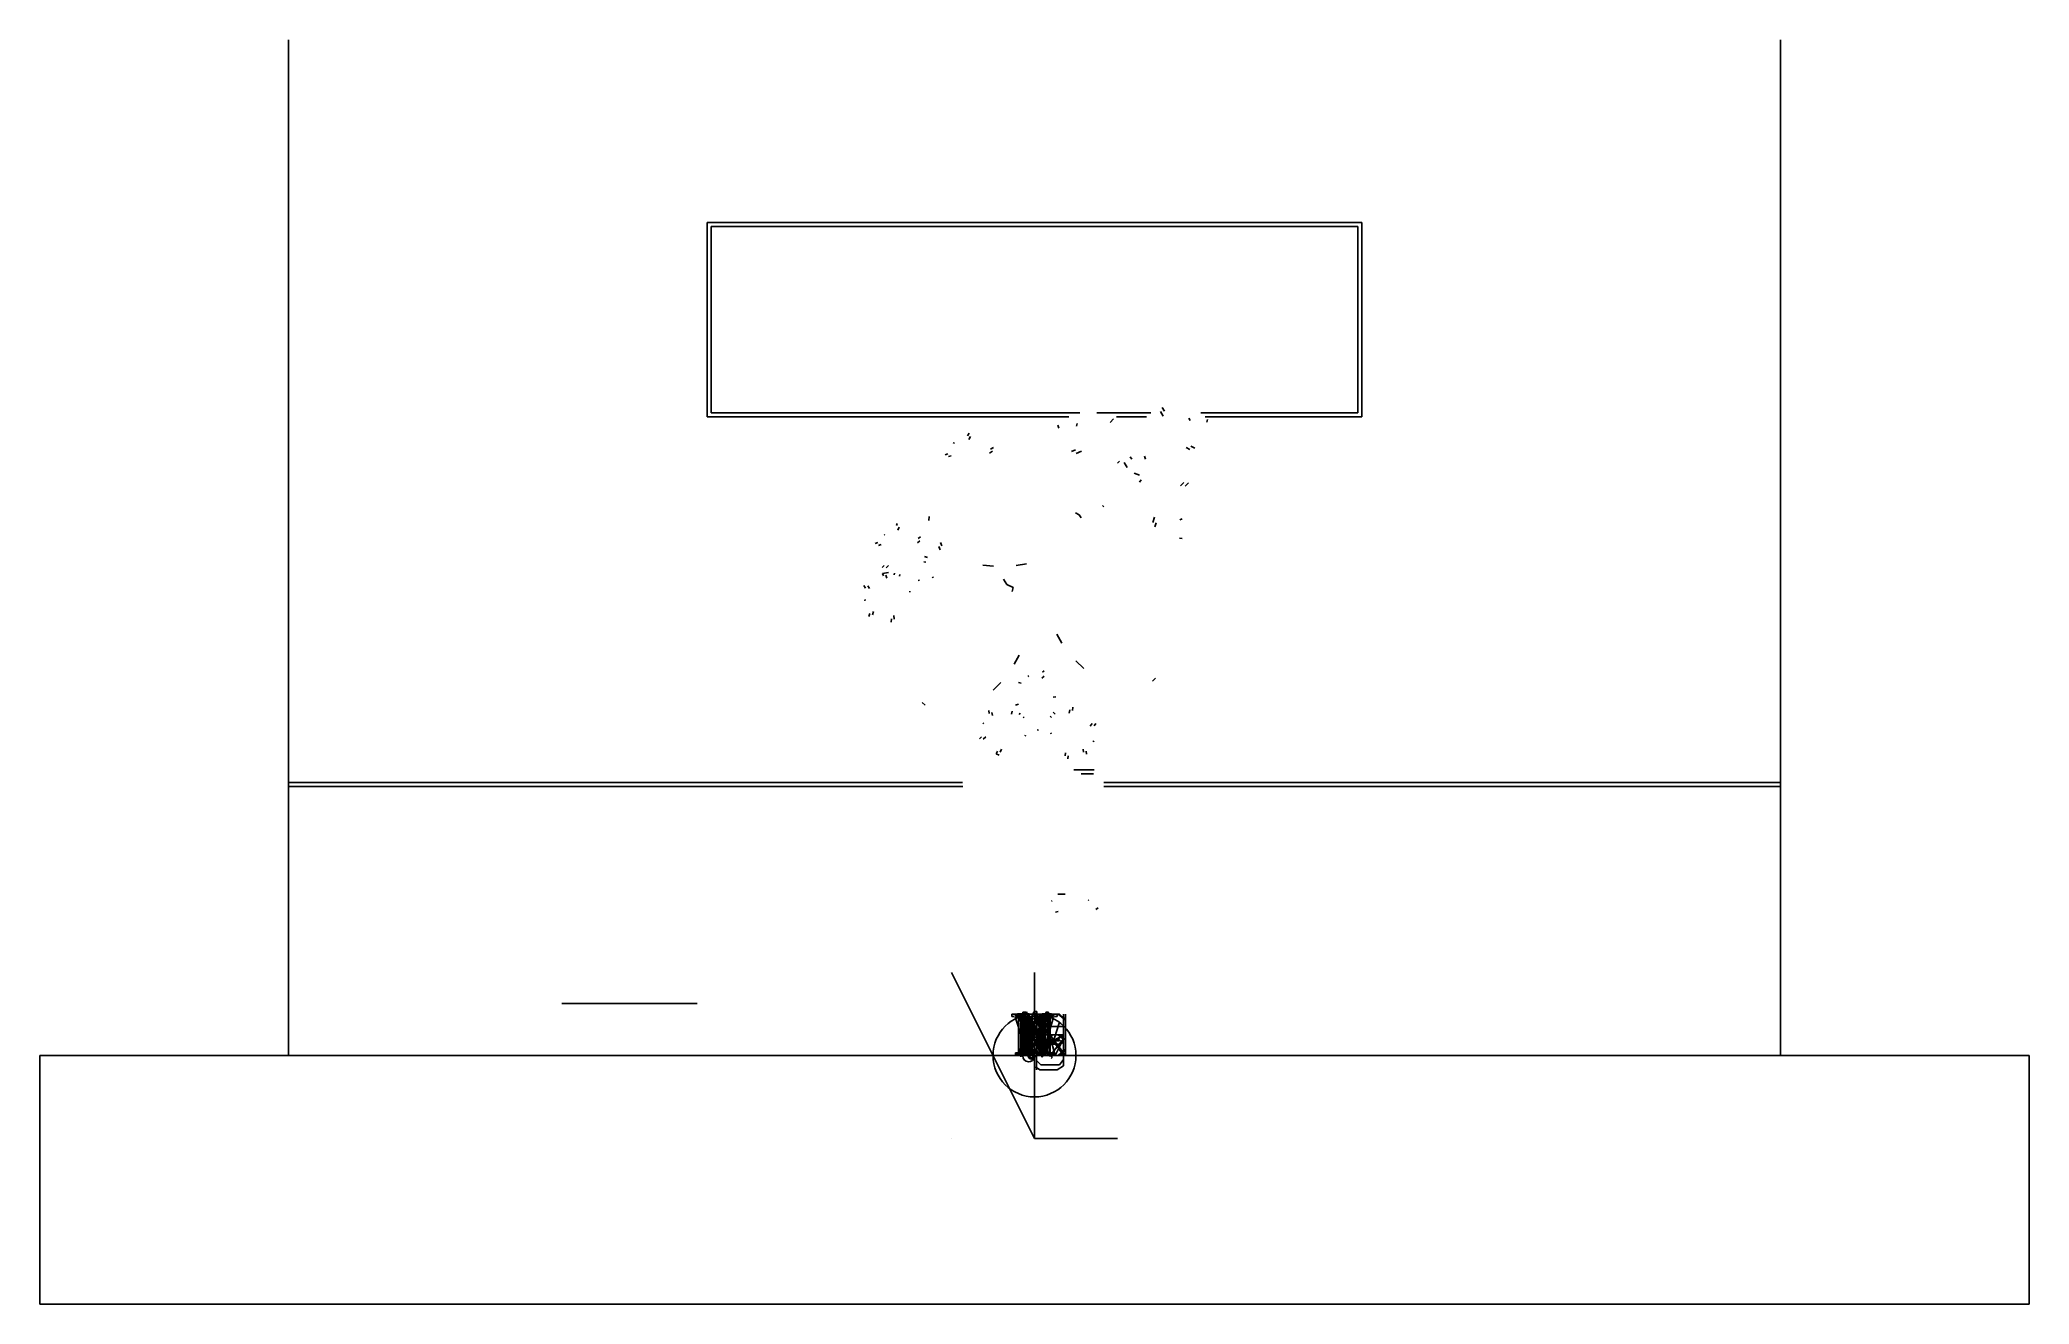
# Model space of a CAD drawing. Header units: metres. Extents: x -24 to 24, y -6 to 24.5.
import ezdxf

# ---------------------------------------------------------------- set-up
doc = ezdxf.new("R2010")
doc.units = ezdxf.units.M

msp = doc.modelspace()

# ---------------------------------------------------------------- linework, layer by layer
at = {"layer": 'MCD_Layer_0'}
for p, q in [((-18, 0), (-18, 24.5)), ((18, 0), (18, 24.5)), ((3.044003, 15.53003), (3.106067, 15.420615)), ((3.083161, 15.631883), (3.133942, 15.542413)), ((-1.612821, 14.948617), (-1.5802, 15.010177)), ((-1.584046, 14.857735), (-1.545439, 14.930647)), ((0.583552, 15.135116), (0.560759, 15.201646)), ((1.829442, 15.266248), (1.902061, 15.355084)), ((4.176146, 15.3376), (4.15766, 15.273477)), ((-2.153379, 14.491745), (-2.08996, 14.51217)), ((-2.078645, 14.444325), (-2.008496, 14.466915)), ((-1.086418, 14.53269), (-1.013486, 14.575887)), ((-1.0595, 14.627661), (-0.990295, 14.668596)), ((0.894743, 14.566995), (0.990271, 14.607778)), ((1.007191, 14.523213), (1.130781, 14.575896)), ((2.310942, 14.437169), (2.349416, 14.384278)), ((3.656997, 14.664189), (3.751268, 14.615195)), ((3.870205, 14.648482), (3.771647, 14.699666)), ((2.167232, 14.305272), (2.232255, 14.183215)), ((2.405678, 14.049664), (2.533041, 13.995442)), ((3.601919, 13.822847), (3.519719, 13.742729)), ((3.713308, 13.813605), (3.632911, 13.735182)), ((-2.546332, 12.903421), (-2.537734, 13.002907)), ((0.990692, 13.088887), (1.074606, 13.037972)), ((1.074606, 13.037972), (1.129184, 12.971019)), ((1.643949, 13.269691), (1.672174, 13.230892)), ((2.892888, 12.986545), (2.851251, 12.858846)), ((-3.266354, 12.744618), (-3.295418, 12.669312)), ((2.936909, 12.849365), (2.904692, 12.750651)), ((3.56125, 12.46806), (3.499672, 12.481418)), ((-3.699876, 12.32425), (-3.766407, 12.302752)), ((-2.767494, 12.412126), (-2.825504, 12.369781)), ((-2.583354, 12.014213), (-2.651026, 12.036932)), ((-2.275623, 12.196579), (-2.307889, 12.279072)), ((-2.236688, 12.292103), (-2.267341, 12.370336)), ((-3.679132, 11.770346), (-3.624415, 11.818876)), ((-3.586073, 11.58885), (-3.562639, 11.510657)), ((-3.520735, 11.815763), (-3.577978, 11.764977)), ((-3.377513, 11.634636), (-3.383656, 11.593267)), ((-3.260919, 11.563198), (-3.250426, 11.598489)), ((-2.672282, 11.909769), (-2.625742, 11.898742)), ((-1.249583, 11.829329), (-0.987254, 11.799)), ((-0.444663, 11.818092), (-0.195431, 11.862039)), ((-4.114384, 11.333495), (-4.073661, 11.275971)), ((-4.021335, 11.325102), (-3.97796, 11.263758)), ((-0.664275, 11.363553), (-0.7509, 11.490478)), ((-0.512435, 11.29181), (-0.664275, 11.363553)), ((-0.537158, 11.188934), (-0.512435, 11.29181)), ((-3.976099, 10.660252), (-3.999584, 10.591774)), ((-3.884508, 10.708614), (-3.911198, 10.63076)), ((-3.390395, 10.612748), (-3.387177, 10.528219)), ((0.536047, 10.162521), (0.662516, 9.943373)), ((-0.371824, 9.659365), (-0.490611, 9.435905)), ((0.233554, 9.153468), (0.176056, 9.101886)), ((0.996688, 9.515471), (1.188602, 9.334088)), ((-0.809676, 8.996544), (-0.995131, 8.808574)), ((-0.318709, 8.983386), (-0.384775, 8.99396)), ((0.514453, 8.653247), (0.446594, 8.642344)), ((2.91563, 9.101521), (2.844902, 9.031018)), ((-2.639861, 8.447921), (-2.712898, 8.515919)), ((-1.102558, 8.318709), (-1.092828, 8.251971)), ((-1.026866, 8.271129), (-1.016535, 8.199981)), ((-0.541164, 8.306914), (-0.555153, 8.230063)), ((-0.386874, 8.472003), (-0.457745, 8.45357)), ((-0.343447, 8.255347), (-0.366655, 8.222743)), ((-0.275069, 8.143783), (-0.250792, 8.169314)), ((0.377389, 8.183555), (0.412279, 8.153934)), ((0.498587, 8.233974), (0.450757, 8.282744)), ((0.840197, 8.255774), (0.848524, 8.340129)), ((0.914894, 8.320308), (0.922747, 8.400329)), ((-1.277136, 7.6846), (-1.326909, 7.636416)), ((-1.178031, 7.686046), (-1.234611, 7.631259)), ((1.345095, 7.942142), (1.39486, 8.007945)), ((1.439623, 7.954471), (1.481628, 8.010051)), ((-0.895287, 7.342093), (-0.924208, 7.279613)), ((-0.924208, 7.279613), (-0.853551, 7.243011)), ((-0.798379, 7.389644), (-0.832358, 7.316173)), ((0.741738, 7.226138), (0.751519, 7.303752)), ((0.801517, 7.156802), (0.810111, 7.225085)), ((1.179445, 7.319167), (1.170272, 7.392291)), ((1.254005, 7.271476), (1.245714, 7.337584)), ((0.566849, 3.887729), (0.741747, 3.892222)), ((0.425814, 3.732017), (0.407072, 3.71878)), ((0.505471, 3.457473), (0.568964, 3.470466)), ((1.3088, 3.754436), (1.295716, 3.735587)), ((1.477552, 3.523692), (1.532774, 3.55762)), ((-0.547, 0.9371), (-0.547, 0.9996)), ((-0.547, 0.9996), (-0.234, 0.9996)), ((-0.456, 0.9375), (-0.456, 1)), ((-0.456, 1), (-0.305, 1)), ((-0.443, 0.9371), (-0.443, 0.9996)), ((-0.443, 0.9996), (-0.125, 0.9996)), ((-0.414, 0.9386), (-0.414, 1.0011)), ((-0.414, 1.0011), (-0.132, 1.0011)), ((-0.409, 0.9375), (-0.409, 1)), ((-0.409, 1), (-0.128, 1)), ((-0.388, 0.958), (-0.388, 1)), ((-0.388, 1), (-0.133, 1)), ((-0.3858, 0.9375), (-0.3858, 1)), ((-0.3858, 1), (0.0152, 1)), ((-0.363, 0.9375), (-0.363, 1)), ((-0.363, 1), (-0.019, 1)), ((-0.3585, 0.0905), (-0.0155, 1.052)), ((-0.349, 0.818), (-0.349, 1)), ((-0.349, 1), (0.349, 1)), ((-0.336, 0.958), (-0.336, 1)), ((-0.336, 1), (0.237, 1)), ((-0.336, 0.9375), (-0.336, 1)), ((-0.336, 1), (0.237, 1)), ((-0.3315, 0.9375), (-0.3315, 1)), ((-0.3315, 1), (-0.0505, 1)), ((-0.327312, 1.000009), (-0.209211, 1.000009)), ((-0.3262, 0.958), (-0.3262, 1)), ((-0.3262, 1), (0.0319, 1)), ((-0.305, 1), (-0.008, 0.203)), ((-0.297, 0.9375), (-0.297, 1)), ((-0.297, 1), (0.047, 1)), ((-0.2813, 0.7231), (-0.2813, 1.0421)), ((-0.2813, 1.0421), (-0.198, 1.0421)), ((-0.249735, 0.601006), (-0.249735, 1.000005)), ((-0.249735, 1.000005), (0.187764, 1.000005)), ((-0.234, 0.9996), (-0.234, 0.9371)), ((-0.2313, 0.7631), (-0.2313, 1.0391)), ((-0.2313, 1.0391), (-0.1683, 1.0391)), ((-0.133, 1), (-0.133, 0.958)), ((-0.132, 1.0011), (-0.132, 0.9386)), ((-0.13, 0.3126), (0.042, 1.0306)), ((-0.128, 1), (-0.128, 0.9375)), ((-0.125, 0.9996), (-0.125, 0.9371)), ((-0.057538, 0.00001), (-0.057538, 1.000009)), ((-0.057538, 1.000009), (0.057462, 1.000009)), ((-0.0505, 1), (-0.0505, 0.9375)), ((-0.0155, 1.052), (0.3285, 0.0905)), ((-0.008, 0.203), (0.2763, 1)), ((0.15, 1), (0, 0.825)), ((0, 1), (0.75, 0)), ((0.175, 1), (0, 0.85)), ((0, 1), (0, 0)), ((0.0105, 1.063), (0.0525, 1.063)), ((0.018, 0.958), (0.018, 1)), ((0.018, 1), (0.326, 1)), ((0.042, 1.0306), (0.213, 0.3176)), ((0.05, 0), (0.05, 1)), ((0.05, 1), (0.05, 0)), ((0.0516, 0.9371), (0.0516, 0.9996)), ((0.0516, 0.9996), (0.3336, 0.9996)), ((0.0525, 1.063), (0.0525, 0.095)), ((0.057462, 1.000009), (0.057462, 0.00001)), ((0.25, 1), (0.125, 0.925)), ((0.128, 0.9375), (0.128, 1)), ((0.128, 1), (0.409, 1)), ((0.575, 1), (0.15, 1)), ((0.575, 1), (0.175, 1)), ((0.182, 0.9371), (0.182, 0.9996)), ((0.182, 0.9996), (0.443, 0.9996)), ((0.185, 0.9386), (0.185, 1.0011)), ((0.185, 1.0011), (0.414, 1.0011)), ((0.187764, 1.000005), (0.187764, 0.885005)), ((0.224988, 1.000009), (0.340088, 1.000009)), ((0.237, 1), (0.237, 0.813)), ((0.237, 1), (0.237, 0.813)), ((0.25, 1), (0.5, 1)), ((0.6, 1), (0.25, 1)), ((0.25, 1), (0.375, 1)), ((0.2761, 1.033495), (0.2761, 1.044495)), ((0.2761, 1.044495), (0.3351, 1.044495)), ((0.2763, 1), (0.4561, 1)), ((0.278173, 1.031), (0.278173, 1.042)), ((0.278173, 1.042), (0.320173, 1.042)), ((0.297, 0.9375), (0.297, 0.9996)), ((0.297, 0.9996), (0.547, 0.9996)), ((0.320173, 1.042), (0.320173, 0.74)), ((0.326, 1), (0.326, 0.958)), ((0.3277, 1.0322), (0.3277, 0.9682)), ((0.3336, 0.9996), (0.3336, 0.9371)), ((0.3351, 1.044495), (0.3351, 0.742495)), ((0.349, 1), (0.349, 0.818)), ((0.375, 0), (0.375, 1)), ((0.375, 1), (0.375, 0)), ((0.409, 1), (0.409, 0.9375)), ((0.414, 1.0011), (0.414, 0.9386)), ((0.443, 0.9996), (0.443, 0.9371)), ((0.4561, 1), (0.4561, 0.9375)), ((0.547, 0.9996), (0.547, 0.9375)), ((0.75, 0.85), (0.575, 1)), ((0.75, 0.875), (0.575, 1)), ((0.7, 0.9), (0.6, 1)), ((0.7, 1), (0.7, 0)), ((0.75, 0), (0.75, 1)), ((-0.489, 0.9371), (-0.547, 0.9371)), ((-0.141, -0.0424), (-0.469, 0.9231)), ((-0.404, 0.9375), (-0.456, 0.9375)), ((-0.392, 0.9371), (-0.443, 0.9371)), ((-0.351, 0.9386), (-0.414, 0.9386)), ((-0.346, 0.9375), (-0.409, 0.9375)), ((-0.341, 0.958), (-0.388, 0.958)), ((-0.3338, 0.9375), (-0.3858, 0.9375)), ((-0.383, 0.0835), (-0.383, 0.9175)), ((-0.380544, 0.000037), (-0.380544, 0.787037)), ((-0.068, 0.4326), (-0.374, 0.9261)), ((-0.3, 0.9375), (-0.363, 0.9375)), ((-0.2865, 0.818), (-0.349, 0.818)), ((-0.273, 0.958), (-0.336, 0.958)), ((-0.273, 0.9375), (-0.336, 0.9375)), ((-0.335, 0.9101), (-0.13, 0.3126)), ((-0.2685, 0.9375), (-0.3315, 0.9375)), ((-0.33, 0.2721), (-0.33, 0.9186)), ((-0.2532, 0.958), (-0.3262, 0.958)), ((-0.326, 0.0835), (-0.326, 0.9175)), ((-0.034, -0.057), (-0.321, 0.734)), ((-0.321, 0.734), (-0.321, 0.0835)), ((-0.32, 0.063), (-0.32, 0.938)), ((-0.234, 0.9371), (-0.315, 0.9371)), ((-0.3128, 0.0835), (-0.3128, 0.9175)), ((-0.234, 0.9375), (-0.297, 0.9375)), ((-0.2865, 0.917), (-0.2865, 0.818)), ((-0.2188, 0.7231), (-0.2813, 0.7231)), ((-0.28, 0.0835), (-0.28, 0.9175)), ((-0.078, 0.938), (-0.2665, 0.938)), ((-0.265544, 0.000037), (-0.265544, 0.787037)), ((-0.265523, 0.000041), (-0.265523, 0.758042)), ((-0.253, 0.063), (-0.253, 0.938)), ((-0.253, 0.0835), (-0.253, 0.9175)), ((-0.182836, 0.506807), (-0.249735, 0.601006)), ((-0.2485, 0.0835), (-0.2485, 0.9175)), ((-0.2342, 0.747236), (-0.2342, 0.674236)), ((-0.2332, 0.064), (-0.2332, 0.938)), ((-0.1683, 0.7631), (-0.2313, 0.7631)), ((-0.221, 0.9051), (0.026, 0.5106)), ((-0.216, 0.9186), (-0.216, 0.2931)), ((-0.214, 0.0835), (-0.214, 0.9175)), ((-0.211, 0.9175), (-0.211, 0.563)), ((-0.211, 0.563), (0.211, 0.563)), ((0.211, 0.5), (-0.211, 0.5)), ((-0.211, 0.5), (-0.211, 0.0835)), ((-0.206, 0.938), (-0.206, 0.464)), ((-0.206, 0.464), (0.11, 0.926)), ((-0.09, 0.518), (-0.206, 0.349)), ((-0.125, 0.9371), (-0.203, 0.9371)), ((-0.0368, 0.938), (-0.1978, 0.938)), ((-0.1978, 0.938), (-0.1978, 0.151)), ((-0.132, 0.9386), (-0.195, 0.9386)), ((-0.128, 0.9375), (-0.19, 0.9375)), ((-0.133, 0.958), (-0.185, 0.958)), ((-0.0475, 0.788), (-0.1695, 0.438)), ((-0.05, 0.938), (-0.165, 0.938)), ((-0.165, 0.938), (-0.165, 0.542)), ((-0.150522, 0.617042), (-0.150522, 0.754243)), ((0.150477, 0.617042), (-0.150522, 0.617042)), ((-0.150522, 0.000041), (-0.150522, 0.502041)), ((-0.150522, 0.502041), (0.150477, 0.502041)), ((0.01, 0.6406), (-0.141, -0.0424)), ((0.154, 0.938), (-0.138, 0.938)), ((-0.138, 0.938), (-0.138, 0.563)), ((0.138, 0.938), (-0.138, 0.938)), ((-0.138, 0.563), (0.086, 0.563)), ((-0.138, 0.563), (0.0643, 0.563)), ((0.086, 0.51), (-0.138, 0.51)), ((-0.138, 0.51), (-0.138, 0.109)), ((0.0643, 0.5017), (-0.138, 0.5017)), ((-0.138, 0.5017), (-0.138, 0.109)), ((0.187764, 0.885005), (-0.134735, 0.885005)), ((-0.134735, 0.885005), (-0.134735, 0.663106)), ((-0.1335, 0.9175), (-0.1335, 0.109)), ((-0.0142, 0.938), (-0.1182, 0.938)), ((-0.1182, 0.938), (-0.1182, 0.563)), ((-0.1182, 0.563), (0.0013, 0.563)), ((0.0123, 0.5), (-0.1182, 0.5)), ((-0.1182, 0.5), (-0.1182, 0.109)), ((-0.1145, 0.872), (-0.1145, 0.936)), ((-0.0935, 0.872), (-0.1145, 0.872)), ((-0.0505, 0.9375), (-0.1125, 0.9375)), ((-0.1063, 0.4441), (-0.1063, 0.6781)), ((-0.1063, 0.6781), (-0.0433, 0.6781)), ((0.005, 0.938), (-0.099, 0.938)), ((-0.099, 0.938), (-0.099, 0.542)), ((0.147, 0.072), (-0.09, 0.518)), ((-0.057543, 0.787037), (-0.057543, 0.000037)), ((-0.057, 0.0835), (-0.057, 0.917)), ((-0.0515, 0.095), (-0.0515, 0.829)), ((0.0755, 0.438), (-0.0475, 0.788)), ((-0.0433, 0.6781), (-0.0433, 0.6351)), ((-0.0433, 0.4861), (-0.0433, 0.4441)), ((0.2521, 0.75), (-0.034, -0.057)), ((0.205, 0.949), (-0.015, 0.627)), ((-0.015, 0.627), (0.289, 0.053)), ((0, 0.85), (0, 0.125)), ((0, 0.825), (0, 0.15)), ((0, 0.825), (0, 0.6)), ((0, 0.6), (0.15, 0.5)), ((0, 0.5), (0.375, 0.5)), ((0.182, -0.0424), (0.01, 0.6406)), ((0.093, 0.958), (0.018, 0.958)), ((0.026, 0.5106), (0.259, 0.9061)), ((0.335, 0.9261), (0.047, 0.4326)), ((0.05, 0), (0.05, 0.5)), ((0.05, 0.4), (0.175, 0.5)), ((0.05, 0.425), (0.15, 0.5)), ((0.15, 0.5), (0.05, 0.4)), ((0.05, 0.425), (0.175, 0.5)), ((0.05, 0.5), (0.05, 0)), ((0.05, 0.425), (0.125, 0.5)), ((0.05, 0.5), (0.425, 0.5)), ((0.05, 0.5), (0.05, 0.1)), ((0.05, 0.4), (0.2, 0.5)), ((0.05, 0.5), (0.05, 0.4)), ((0.05, 0.5), (0.05, 0.075)), ((0.15, 0.5), (0.05, 0.425)), ((0.05, 0.5), (0.7, 0.5)), ((0.7, 0.5), (0.05, 0)), ((0.05, -0.35), (0.05, 0.5)), ((0.1146, 0.9371), (0.0516, 0.9371)), ((0.077798, 0.523265), (0.053498, 0.392065)), ((0.057, 0.917), (0.057, 0.0835)), ((0.057456, 0.787037), (0.057456, 0.000037)), ((0.2655, 0.938), (0.078, 0.938)), ((0.0853, 0.583), (0.0853, 0.635)), ((0.0853, 0.635), (0.148, 0.635)), ((0.0853, 0.4297), (0.0853, 0.4817)), ((0.325, 0.8), (0.1, 0.25)), ((0.107, 0.583), (0.107, 0.635)), ((0.107, 0.635), (0.148, 0.635)), ((0.107, 0.438), (0.107, 0.49)), ((0.125, 0.925), (0.125, 0)), ((0.125, 0.5), (0.325, 0.5)), ((0.19, 0.9375), (0.128, 0.9375)), ((0.1356, 0.2537), (0.1356, 0.9171)), ((0.148, 0.635), (0.148, 0.438)), ((0.148, 0.635), (0.148, 0.4297)), ((0.15, 0.5), (0.6, 0.5)), ((0.6, 0.5), (0.15, 0.5)), ((0.15, 0.5), (0.575, 0.5)), ((0.625, 0.5), (0.15, 0.5)), ((0.150477, 0.754243), (0.150477, 0.617042)), ((0.150477, 0.502041), (0.150477, 0.000041)), ((0.175, 0.95), (0.175, 0.075)), ((0.175, 0.7), (0.7, 0.7)), ((0.175, 0.5), (0.6, 0.5)), ((0.179, 0.813), (0.179, 0.896)), ((0.237, 0.813), (0.179, 0.813)), ((0.241, 0.9371), (0.182, 0.9371)), ((0.461, 0.9225), (0.182, -0.0424)), ((0.1824, 0.701236), (0.1829, 0.747236)), ((0.248, 0.9386), (0.185, 0.9386)), ((0.195, 0.813), (0.195, 0.896)), ((0.237, 0.813), (0.195, 0.813)), ((0.2, 0.5), (0.6, 0.5)), ((0.211, 0.563), (0.211, 0.9175)), ((0.211, 0.0835), (0.211, 0.5)), ((0.213, 0.3176), (0.395, 0.9115)), ((0.326, 0.958), (0.222, 0.958)), ((0.2496, 0.9171), (0.2496, 0.2596)), ((0.2521, 0.0835), (0.2521, 0.75)), ((0.265456, 0.000037), (0.265456, 0.787037)), ((0.265477, 0.758042), (0.265477, 0.000041)), ((0.269, 0.2611), (0.269, 0.9186)), ((0.3336, 0.9371), (0.2706, 0.9371)), ((0.2711, 0.742495), (0.2711, 0.778495)), ((0.3351, 0.742495), (0.2711, 0.742495)), ((0.273173, 0.74), (0.273173, 0.776)), ((0.320173, 0.74), (0.273173, 0.74)), ((0.2865, 0.818), (0.2865, 0.917)), ((0.349, 0.818), (0.2865, 0.818)), ((0.375, 0.9375), (0.297, 0.9375)), ((0.325, 0.9175), (0.325, 0.0835)), ((0.325, 0.5), (0.375, 0.425)), ((0.331, 0.9186), (0.3312, 0.2485)), ((0.409, 0.9375), (0.346, 0.9375)), ((0.414, 0.9386), (0.352, 0.9386)), ((0.443, 0.9371), (0.353, 0.9371)), ((0.3671, 0.9175), (0.3671, 0.0835)), ((0.375, 0.425), (0.425, 0.5)), ((0.380456, 0.787037), (0.380456, 0.000037)), ((0.4561, 0.9375), (0.3881, 0.9375)), ((0.6, 0.8), (0.425, 0.25)), ((0.425, 0.5), (0.625, 0.5)), ((0.7, 0.5), (0.45, 0.35)), ((0.547, 0.9375), (0.481, 0.9375)), ((0.575, 0.5), (0.75, 0.375)), ((0.6, 0.5), (0.7, 0.4)), ((0.6, 0.5), (0.7, 0.425)), ((0.7, 0.425), (0.6, 0.5)), ((0.6, 0.5), (0.7, 0.375)), ((0.7, 0.4), (0.6, 0.5)), ((0.625, 0.5), (0.7, 0.425)), ((0.7, 0.425), (0.625, 0.5)), ((0.7, 0.5), (0.7, 0)), ((0.7, 0.4), (0.7, 0.5)), ((0.7, 0.075), (0.7, 0.5)), ((0.75, 0.15), (0.75, 0.85)), ((-18, 0), (18, 0)), ((-0.456, 0), (-0.456, 0.0625)), ((-0.456, 0.0625), (-0.404, 0.0625)), ((-0.248, 0), (-0.456, 0)), ((-0.4375, 0), (-0.4375, 0.0625)), ((-0.4375, 0.0625), (-0.3985, 0.0625)), ((-0.2235, 0), (-0.4375, 0)), ((-0.409, 0), (-0.409, 0.0625)), ((-0.409, 0.0625), (-0.346, 0.0625)), ((-0.128, 0), (-0.409, 0)), ((-0.388, 0), (-0.388, 0.042)), ((-0.388, 0.042), (-0.341, 0.042)), ((-0.133, 0), (-0.388, 0)), ((-0.3858, 0), (-0.3858, 0.0625)), ((-0.3858, 0.0625), (-0.3338, 0.0625)), ((-0.0318, 0), (-0.3858, 0)), ((-0.380544, 0.000037), (-0.265544, 0.000037)), ((-0.363, 0), (-0.363, 0.0625)), ((-0.363, 0.0625), (-0.3, 0.0625)), ((-0.082, 0), (-0.363, 0)), ((-0.336, 0), (-0.336, 0.0625)), ((-0.336, 0.0625), (-0.273, 0.0625)), ((-0.336, 0), (-0.336, 0.042)), ((-0.336, 0.042), (-0.273, 0.042)), ((0.263, 0), (-0.336, 0)), ((0.263, 0), (-0.336, 0)), ((-0.3335, -0.0104), (-0.3335, 0.2806)), ((-0.3335, 0.2806), (-0.2713, 0.2806)), ((-0.3315, 0), (-0.3315, 0.0625)), ((-0.3315, 0.0625), (-0.2685, 0.0625)), ((0.2675, 0), (-0.3315, 0)), ((-0.3296, -0.032164), (-0.3296, 0.031836)), ((-0.3263, 0.1001), (-0.2913, 0.1501)), ((-0.3162, 0), (-0.3162, 0.043)), ((-0.3162, 0.043), (-0.2532, 0.043)), ((0.0378, 0), (-0.3162, 0)), ((-0.3, 0.0625), (-0.248, 0.0625)), ((-0.1915, 0.375), (-0.2985, 0.0895)), ((-0.297, 0), (-0.297, 0.0625)), ((-0.297, 0.0625), (-0.234, 0.0625)), ((-0.016, 0), (-0.297, 0)), ((-0.290736, 0.055406), (-0.223835, 0.149006)), ((-0.283912, 0.004009), (-0.252512, 0.114807)), ((0.2187, 0), (-0.2813, 0)), ((-0.2785, 0.0625), (-0.2235, 0.0625)), ((-0.265523, 0.000041), (-0.150522, 0.000041)), ((-0.248, 0.0625), (-0.248, 0)), ((-0.2235, 0.0625), (-0.2235, 0)), ((-0.2188, 0.1042), (0.0947, 0.1042)), ((-0.208501, 0.009564), (-0.165802, 0.116364)), ((-0.206, 0.349), (-0.206, 0.063)), ((0.0975, 0.375), (-0.1915, 0.375)), ((-0.19, 0.0625), (-0.128, 0.0625)), ((-0.185, 0.042), (-0.133, 0.042)), ((-0.1843, 0.2988), (-0.1848, 0.2528)), ((-0.1695, 0.438), (0.0755, 0.438)), ((-0.165, 0.479), (-0.165, 0.0835)), ((-0.151, 0), (-0.151, 0.0621)), ((-0.151, 0.0621), (-0.088, 0.0621)), ((0.13, 0), (-0.151, 0)), ((-0.144, 0.0625), (-0.082, 0.0625)), ((-0.141, 0), (-0.141, 0.0625)), ((-0.141, 0.0625), (-0.078, 0.0625)), ((0.141, 0), (-0.141, 0)), ((-0.133, 0.042), (-0.133, 0)), ((-0.128, 0.0625), (-0.128, 0)), ((-0.1145, 0), (-0.1145, 0.052)), ((-0.1145, 0.052), (-0.0935, 0.052)), ((0.1145, 0), (-0.1145, 0)), ((-0.0433, 0.4441), (-0.1063, 0.4441)), ((-0.099, 0.479), (-0.099, 0.0835)), ((-0.082, 0.0625), (-0.082, 0)), ((-0.078, 0.0625), (-0.016, 0.0625)), ((-0.068, 0.0831), (-0.068, 0.4326)), ((-0.057543, 0.000037), (0.057456, 0.000037)), ((0.057462, 0.00001), (-0.057538, 0.00001)), ((-0.016, 0.0625), (-0.016, 0)), ((0, 0.35), (0.6, 0.35)), ((0, 0.35), (0.45, 0.35)), ((0, 0.15), (0.15, 0)), ((0.15, 0), (0, 0.15)), ((0, 0.125), (0.15, 0)), ((0.047, 0.4326), (0.047, 0.0831)), ((0.05, 0.4), (0.05, 0.425)), ((0.05, 0.075), (0.05, 0.4)), ((0.05, 0.4), (0.05, 0.1)), ((0.05, 0.4), (0.375, 0)), ((0.05, 0.4), (0.25, 0)), ((0.05, 0.4), (0.05, 0.075)), ((0.175, 0.375), (0.05, 0.275)), ((0.6, 0.275), (0.05, 0.275)), ((0.05, 0.275), (0.05, 0.075)), ((0.05, 0.1), (0.15, 0)), ((0.05, 0.1), (0.2, 0)), ((0.15, 0), (0.05, 0.1)), ((0.125, 0), (0.05, 0.075)), ((0.05, 0.075), (0.15, 0)), ((0.05, 0), (0.725, 0)), ((0.065, 0), (0.065, 0.042)), ((0.065, 0.042), (0.128, 0.042)), ((0.388, 0), (0.065, 0)), ((0.068, 0.0621), (0.13, 0.0621)), ((0.078, 0.0625), (0.141, 0.0625)), ((0.148, 0.4297), (0.0853, 0.4297)), ((0.0935, 0.052), (0.1145, 0.052)), ((0.2045, 0.0895), (0.0975, 0.375)), ((0.148, 0.438), (0.107, 0.438)), ((0.1145, 0.052), (0.1145, 0)), ((0.6, 0), (0.125, 0)), ((0.128, 0), (0.128, 0.0625)), ((0.128, 0.0625), (0.19, 0.0625)), ((0.409, 0), (0.128, 0)), ((0.13, 0.0621), (0.13, 0)), ((0.1305, 0), (0.1305, 0.0625)), ((0.1305, 0.0625), (0.1855, 0.0625)), ((0.4375, 0), (0.1305, 0)), ((0.141, 0.0625), (0.141, 0)), ((0.15, 0), (0.575, 0)), ((0.15, 0), (0.6, 0)), ((0.575, 0), (0.15, 0)), ((0.15, 0), (0.625, 0)), ((0.6, 0), (0.15, 0)), ((0.150477, 0.000041), (0.265477, 0.000041)), ((0.1691, 0), (0.1691, 0.0625)), ((0.1691, 0.0625), (0.2321, 0.0625)), ((0.4561, 0), (0.1691, 0)), ((0.6, 0.375), (0.175, 0.375)), ((0.175, 0.075), (0.3, 0)), ((0.2, 0), (0.7, 0)), ((0.2138, 0.1912), (0.2392, 0.2707)), ((0.2941, 0.2396), (0.2187, 0)), ((0.225, 0), (0.525, 0)), ((0.2323, 0.2528), (0.2323, 0.3258)), ((0.2392, 0.2707), (0.2941, 0.2396)), ((0.25, 0), (0.375, 0.45)), ((0.25, 0), (0.5, 0)), ((0.2517, 0.1601), (0.2792, 0.2411)), ((0.2607, 0.1729), (0.2732, 0.2095)), ((0.263, 0.146), (0.294, 0.234)), ((0.336, 0.214), (0.263, 0)), ((0.336, 0.214), (0.263, 0)), ((0.265456, 0.000037), (0.380456, 0.000037)), ((0.3315, 0.187), (0.2675, 0)), ((0.2732, 0.2095), (0.3315, 0.187)), ((0.2792, 0.2411), (0.336, 0.214)), ((0.294, 0.234), (0.336, 0.214)), ((0.294173, 0.24), (0.294173, 0.323)), ((0.294173, 0.323), (0.362173, 0.323)), ((0.2951, 0.262495), (0.2951, 0.325495)), ((0.2951, 0.325495), (0.3621, 0.325495)), ((0.3, 0), (0.6, 0)), ((0.308, 0.042), (0.388, 0.042)), ((0.346, 0.0625), (0.409, 0.0625)), ((0.347, 0.052), (0.363, 0.016)), ((0.375, 0.025), (0.35, 0)), ((0.35, 0), (0.375, -0.025)), ((0.3621, 0.325495), (0.3621, 0.262495)), ((0.362173, 0.323), (0.362173, 0.25)), ((0.3685, 0.0625), (0.4375, 0.0625)), ((0.375, 0.45), (0.5, 0)), ((0.375, 0.425), (0.375, 0)), ((0.375, 0), (0.7, 0.4)), ((0.4, 0), (0.375, 0.025)), ((0.375, -0.025), (0.4, 0)), ((0.388, 0.042), (0.388, 0)), ((0.3881, 0.0625), (0.4561, 0.0625)), ((0.4, 0), (0.425, -0.05)), ((0.409, 0.0625), (0.409, 0)), ((0.4375, 0.0625), (0.4375, 0)), ((0.45, 0.35), (0.7, 0)), ((0.4561, 0.0625), (0.4561, 0)), ((0.5, 0), (0.7, 0.4)), ((0.575, 0), (0.75, 0.15)), ((0.75, 0.15), (0.575, 0)), ((0.575, 0), (0.75, 0.125)), ((0.7, 0.275), (0.6, 0.375)), ((0.7, 0.35), (0.6, 0.275)), ((0.7, 0.1), (0.6, 0)), ((0.6, 0), (0.7, 0.1)), ((0.6, 0), (0.7, 0.075)), ((0.625, 0), (0.7, 0.075)), ((0.7, 0.35), (0.7, 0.425)), ((0.7, 0.425), (0.7, 0)), ((0.7, 0.075), (0.7, 0.425)), ((0.7, 0.425), (0.7, 0.1)), ((0.7, 0.4), (0.7, 0)), ((0.7, 0.4), (0.7, -0.025)), ((0.7, 0.375), (0.7, 0)), ((0.7, 0.075), (0.7, 0)), ((0.7, 0), (0.7, -0.15)), ((0.75, 0.375), (0.75, 0.15)), ((-0.2713, -0.0104), (-0.3335, -0.0104)), ((0.125, -0.35), (0.025, -0.275)), ((0.15, -0.225), (0.05, -0.125)), ((0.55, -0.35), (0.125, -0.35)), ((0.6, -0.225), (0.15, -0.225)), ((0.425, -0.05), (0.4, -0.075)), ((0.7, -0.25), (0.55, -0.35)), ((0.7, -0.1), (0.6, -0.225)), ((0.7, -0.025), (0.7, -0.1)), ((0.7, -0.15), (0.7, -0.25))]:
    msp.add_line(p, q, dxfattribs=at)
for centre, radius in [((0, 0), 1), ((-0.0022, 0.066773), 0.076224)]:
    msp.add_circle(centre, radius, dxfattribs=at)
for centre, radius, start, end in [((0.15137, 0.106715), 0.445636, 155.798876, 193.855111), ((-0.140623, -0.0127), 0.141195, 5.160526, 354.839474), ((0.481513, 0.746253), 0.888115, 221.299644, 237.168264), ((-0.075711, -0.009918), 0.076358, 7.462953, 352.033948), ((-0.060753, 0.000041), 0.060753, 359.961184, 342.225463), ((0.004732, 0.072337), 0.072492, 10.397098, 266.25692), ((0.023959, -0.000522), 0.023965, 178.75116, 22.658376)]:
    msp.add_arc(centre, radius, start, end, dxfattribs=at)
at = {"layer": 'MCD_Layer_1'}
for p, q in [((7.897583, 20.09375), (-7.897583, 20.09375)), ((-7.897583, 20.09375), (-7.897583, 15.406249)), ((7.803832, 20), (-7.803832, 20)), ((-7.803832, 20), (-7.803832, 15.5)), ((7.803832, 15.5), (7.803832, 20)), ((7.897583, 15.406249), (7.897583, 20.09375)), ((0.828927, 15.406249), (-7.897583, 15.406249)), ((1.090212, 15.499998), (-7.803832, 15.5)), ((1.501039, 15.499997), (2.810802, 15.5)), ((1.976239, 15.406249), (2.700283, 15.406249)), ((4.013947, 15.5), (7.803832, 15.5)), ((4.118843, 15.406249), (7.897583, 15.406249)), ((-3.331995, 12.781624), (-3.316518, 12.831059)), ((-2.803854, 12.473147), (-2.753555, 12.510717)), ((-3.840802, 12.348828), (-3.78075, 12.372971)), ((-3.663969, 11.627392), (-3.526088, 11.650218)), ((-3.640351, 11.570919), (-3.663969, 11.627392)), ((-3.44644, 10.531319), (-3.455353, 10.450603)), ((0.192866, 9.242914), (0.234822, 9.280554)), ((0.945452, 6.886844), (1.442559, 6.886844)), ((1.125873, 6.793094), (1.426826, 6.793094)), ((-1.734703, 6.581085), (-18, 6.581085)), ((-1.732957, 6.487335), (-18, 6.487335)), ((1.671087, 6.487335), (18, 6.487335)), ((1.676132, 6.581085), (18, 6.581085)), ((-11.405801, 1.25), (-8.141701, 1.25)), ((-18, 0), (-24, 0)), ((-24, 0), (-24, -6)), ((24, 0), (18, 0)), ((24, -6), (24, 0)), ((-24, -6), (24, -6))]:
    msp.add_line(p, q, dxfattribs=at)
at = {"layer": 'MCD_Layer_2'}
for p, q in [((3.756125, 15.316358), (3.72406, 15.376416)), ((1.026733, 15.241132), (1.010432, 15.179128)), ((-1.952054, 14.761024), (-1.941692, 14.784024)), ((2.655476, 14.454785), (2.678939, 14.382337)), ((2.003415, 14.2879), (2.05102, 14.336686)), ((2.529993, 13.830774), (2.574363, 13.882371)), ((-3.613435, 12.569799), (-3.62999, 12.548309)), ((3.564698, 12.940867), (3.504352, 12.91926)), ((-2.463399, 11.547164), (-2.44348, 11.524971)), ((-3.006212, 11.177035), (-3.006221, 11.203848)), ((-2.80336, 11.454966), (-2.772837, 11.467009)), ((-4.088449, 10.997576), (-4.094248, 10.966503)), ((-0.138329, 9.155196), (-0.161781, 9.144065)), ((-1.226382, 8.021026), (-1.244825, 7.99705)), ((-0.225662, 7.703872), (-0.21402, 7.726737)), ((0.068043, 7.852717), (0.099299, 7.849727)), ((0.397961, 7.783637), (0.405302, 7.756061)), ((1.412971, 7.56774), (1.429438, 7.586852))]:
    msp.add_line(p, q, dxfattribs=at)
at = {"layer": 'MCD_Layer_56'}
for p, q in [((-2, 2.000001), (0, -2.000001)), ((0, 2.000001), (0, 0)), ((-2, 0), (-2, 0)), ((-2, -2), (-2, -2))]:
    msp.add_line(p, q, dxfattribs=at)
at = {"layer": 'MCD_Layer_72'}
for p, q in [((0, -2.000001), (0, 2.000001)), ((-2, 0), (-2, 0)), ((-2, 0), (-2, 0)), ((0, -2.000001), (0, 0)), ((2, -2.000001), (0, -2.000001)), ((2, -2.000001), (2, -2.000001))]:
    msp.add_line(p, q, dxfattribs=at)

doc.saveas('drawing.dxf')
